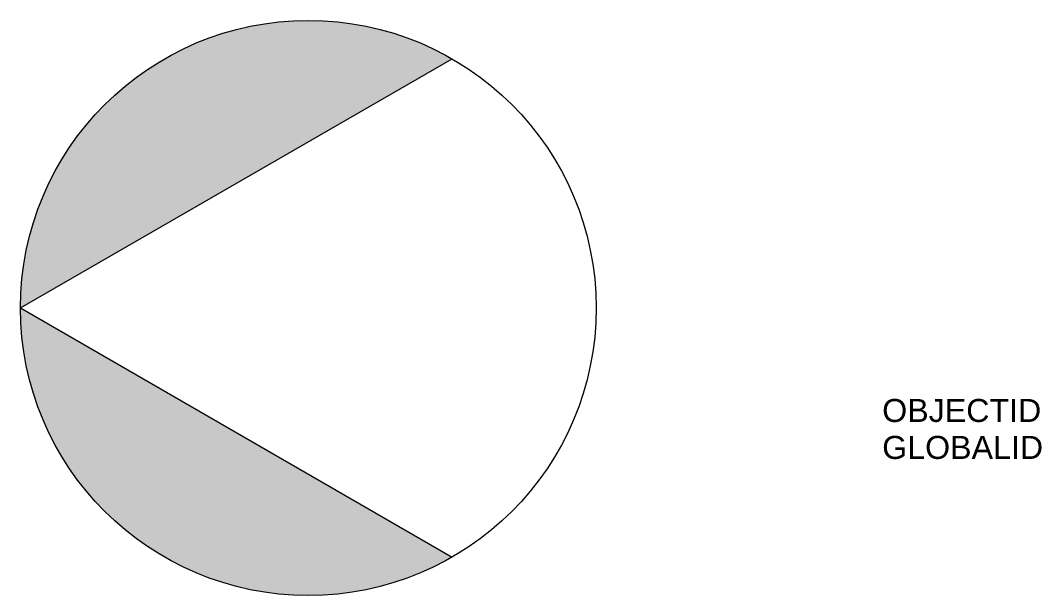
# Model space of a CAD drawing. Header units: feet. Extents: x -0.06 to 0.161, y -0.062 to 0.063.
import ezdxf

# ---------------------------------------------------------------- set-up
doc = ezdxf.new("R2010")
doc.units = ezdxf.units.FT
doc.header["$LTSCALE"] = 50
doc.header["$MEASUREMENT"] = 0
doc.linetypes.add('EESLU', pattern=[2, 1, 1])
doc.styles.get("Standard").update_dxf_attribs({"font": 'arial.ttf'})

msp = doc.modelspace()

# ---------------------------------------------------------------- hatches: boundary and pattern name
at = {"linetype": 'ByBlock', "transparency": 33554687}
h = msp.add_hatch(color=0, dxfattribs=at)
h.dxf.hatch_style = 1
h.paths.add_polyline_path([(0.03329, -0.05317, 0.267949), (0.06454, 0.00096, 1), (-0.06046, 0.00096)])
h.paths.add_polyline_path([(-0.06046, 0.00096, 1), (0.06454, 0.00096, 0.267949), (0.03329, 0.05509)])

# ---------------------------------------------------------------- linework, layer by layer
at = {"color": 0, "linetype": 'ByBlock', "lineweight": -2}
for q in [(0.03329, 0.05509), (0.03329, -0.05317)]:
    msp.add_line((-0.06046, 0.00096), q, dxfattribs=at)
msp.add_circle((0.00204, 0.00096), 0.0625, dxfattribs=at)

# ---------------------------------------------------------------- texts
at = {"color": 0, "linetype": 'EESLU', "flags": 1}
for tag, p in [('OBJECTID', (0.12664, -0.02381)), ('GLOBALID', (0.12664, -0.03184))]:
    msp.add_attdef(tag, p, '', height=0.005, dxfattribs=at)

doc.saveas('drawing.dxf')
